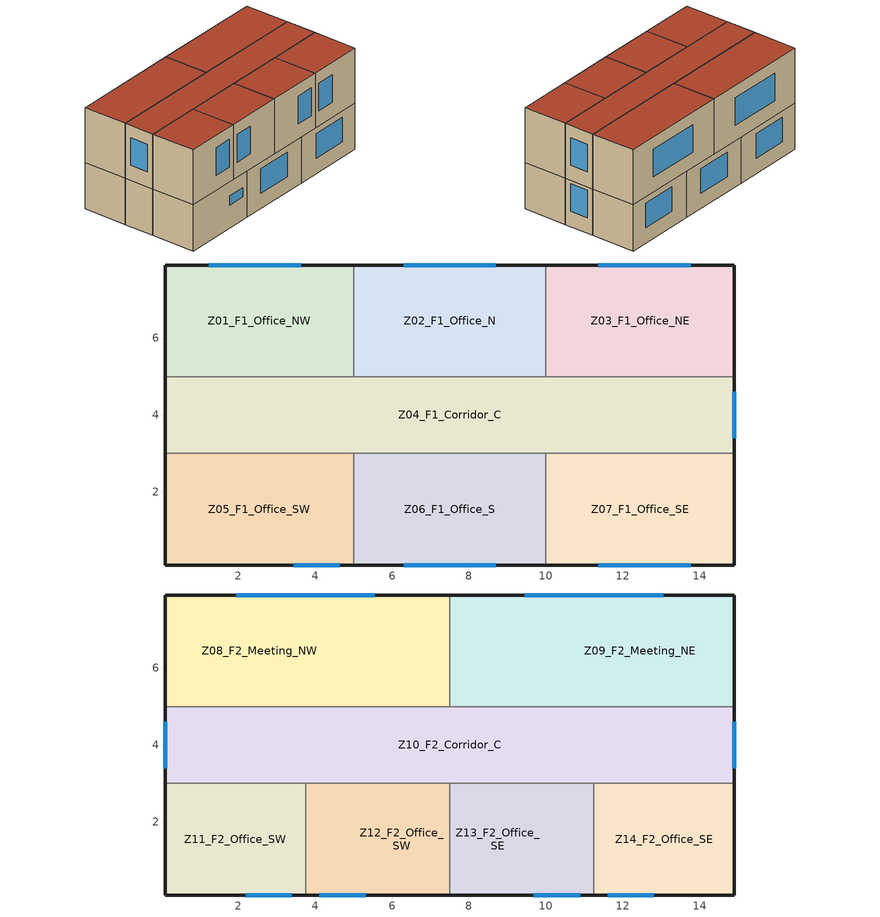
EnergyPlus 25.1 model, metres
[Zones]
Z04_F1_Corridor_C
 floor ground (Default_GroundFloor): 0.1,5 14.9,5 14.9,3 0.1,3 z0
 wall outside (Default_Ext_Wall): 14.9,3 14.9,5 / 0.1,5 0.1,3 z0:3
 wall to Z05_F1_Office_SW (Default_Int_Wall): 0.1,3 5,3 z0:3
 wall to Z06_F1_Office_S (Default_Int_Wall): 5,3 10,3 z0:3
 wall to Z07_F1_Office_SE (Default_Int_Wall): 10,3 14.9,3 z0:3
 wall to Z03_F1_Office_NE (Default_Int_Wall): 14.9,5 10,5 z0:3
 wall to Z02_F1_Office_N (Default_Int_Wall): 10,5 5,5 z0:3
 wall to Z01_F1_Office_NW (Default_Int_Wall): 5,5 0.1,5 z0:3
 window (Default_Window): 14.9,3.4 14.9,4.6 z1:2.8
Z05_F1_Office_SW
 floor ground (Default_GroundFloor): 0.1,3 5,3 5,0.1 0.1,0.1 z0
 wall outside (Default_Ext_Wall): 0.1,3 0.1,0.1 5,0.1 z0:3
 wall to Z06_F1_Office_S (Default_Int_Wall): 5,0.1 5,3 z0:3
 window (Default_Window): 3.44,0.1 4.64,0.1 z1.5:2.1
Z06_F1_Office_S
 floor ground (Default_GroundFloor): 5,3 10,3 10,0.1 5,0.1 z0
 wall outside (Default_Ext_Wall): 5,0.1 10,0.1 z0:3
 wall to Z07_F1_Office_SE (Default_Int_Wall): 10,0.1 10,3 z0:3
 window (Default_Window): 6.3,0.1 8.7,0.1 z1:2.6
Z07_F1_Office_SE
 floor ground (Default_GroundFloor): 10,3 14.9,3 14.9,0.1 10,0.1 z0
 wall outside (Default_Ext_Wall): 10,0.1 14.9,0.1 14.9,3 z0:3
 window (Default_Window): 11.36,0.1 13.76,0.1 z1:2.6
Z01_F1_Office_NW
 floor ground (Default_GroundFloor): 0.1,7.9 5,7.9 5,5 0.1,5 z0
 wall outside (Default_Ext_Wall): 5,7.9 0.1,7.9 0.1,5 z0:3
 wall to Z02_F1_Office_N (Default_Int_Wall): 5,5 5,7.9 z0:3
 window (Default_Window): 3.64,7.9 1.24,7.9 z1:2.6
Z02_F1_Office_N
 floor ground (Default_GroundFloor): 5,7.9 10,7.9 10,5 5,5 z0
 wall outside (Default_Ext_Wall): 10,7.9 5,7.9 z0:3
 wall to Z03_F1_Office_NE (Default_Int_Wall): 10,5 10,7.9 z0:3
 window (Default_Window): 8.7,7.9 6.3,7.9 z1:2.6
Z03_F1_Office_NE
 floor ground (Default_GroundFloor): 10,7.9 14.9,7.9 14.9,5 10,5 z0
 wall outside (Default_Ext_Wall): 14.9,5 14.9,7.9 10,7.9 z0:3
 window (Default_Window): 13.76,7.9 11.36,7.9 z1:2.6
Z10_F2_Corridor_C
 floor to Z04_F1_Corridor_C (Cons_InterFloor): 0.1,3 0.1,5 14.9,5 14.9,3 z3
 wall outside (Default_Ext_Wall): 14.9,3 14.9,5 / 0.1,5 0.1,3 z3:6.6
 wall to Z11_F2_Office_SW (Default_Int_Wall): 0.1,3 3.75,3 z3:6.6
 wall to Z12_F2_Office_SW (Default_Int_Wall): 3.75,3 7.5,3 z3:6.6
 wall to Z13_F2_Office_SE (Default_Int_Wall): 7.5,3 11.25,3 z3:6.6
 wall to Z14_F2_Office_SE (Default_Int_Wall): 11.25,3 14.9,3 z3:6.6
 wall to Z09_F2_Meeting_NE (Default_Int_Wall): 14.9,5 7.5,5 z3:6.6
 wall to Z08_F2_Meeting_NW (Default_Int_Wall): 7.5,5 0.1,5 z3:6.6
 window (Default_Window): 14.9,3.4 14.9,4.6 / 0.1,4.6 0.1,3.4 z4:5.8
 roof outside (Default_Roof): 0.1,3 14.9,3 14.9,5 0.1,5 z6.6
Z08_F2_Meeting_NW
 floor to Z01_F1_Office_NW (Cons_InterFloor): 0.1,5 0.1,7.9 5,7.9 5,5 z3
 floor to Z02_F1_Office_N (Cons_InterFloor): 5,5 5,7.9 7.5,7.9 7.5,5 z3
 wall outside (Default_Ext_Wall): 7.5,7.9 0.1,7.9 0.1,5 z3:6.6
 wall to Z09_F2_Meeting_NE (Default_Int_Wall): 7.5,5 7.5,7.9 z3:6.6
 window (Default_Window): 5.55,7.9 1.95,7.9 z4:5.8
 roof outside (Default_Roof): 0.1,5 7.5,5 7.5,7.9 0.1,7.9 z6.6
Z09_F2_Meeting_NE
 floor to Z02_F1_Office_N (Cons_InterFloor): 7.5,5 7.5,7.9 10,7.9 10,5 z3
 floor to Z03_F1_Office_NE (Cons_InterFloor): 10,5 10,7.9 14.9,7.9 14.9,5 z3
 wall outside (Default_Ext_Wall): 14.9,5 14.9,7.9 7.5,7.9 z3:6.6
 window (Default_Window): 13.05,7.9 9.45,7.9 z4:5.8
 roof outside (Default_Roof): 7.5,5 14.9,5 14.9,7.9 7.5,7.9 z6.6
Z11_F2_Office_SW
 floor to Z05_F1_Office_SW (Cons_InterFloor): 0.1,0.1 0.1,3 3.75,3 3.75,0.1 z3
 wall outside (Default_Ext_Wall): 0.1,3 0.1,0.1 3.75,0.1 z3:6.6
 wall to Z12_F2_Office_SW (Default_Int_Wall): 3.75,0.1 3.75,3 z3:6.6
 window (Default_Window): 2.19,0.1 3.39,0.1 z4:5.8
 roof outside (Default_Roof): 0.1,0.1 3.75,0.1 3.75,3 0.1,3 z6.6
Z12_F2_Office_SW
 floor to Z05_F1_Office_SW (Cons_InterFloor): 3.75,0.1 3.75,3 5,3 5,0.1 z3
 floor to Z06_F1_Office_S (Cons_InterFloor): 5,0.1 5,3 7.5,3 7.5,0.1 z3
 wall outside (Default_Ext_Wall): 3.75,0.1 7.5,0.1 z3:6.6
 wall to Z13_F2_Office_SE (Default_Int_Wall): 7.5,0.1 7.5,3 z3:6.6
 window (Default_Window): 4.11,0.1 5.31,0.1 z4:5.8
 roof outside (Default_Roof): 3.75,0.1 7.5,0.1 7.5,3 3.75,3 z6.6
Z13_F2_Office_SE
 floor to Z06_F1_Office_S (Cons_InterFloor): 7.5,0.1 7.5,3 10,3 10,0.1 z3
 floor to Z07_F1_Office_SE (Cons_InterFloor): 10,0.1 10,3 11.25,3 11.25,0.1 z3
 wall outside (Default_Ext_Wall): 7.5,0.1 11.25,0.1 z3:6.6
 wall to Z14_F2_Office_SE (Default_Int_Wall): 11.25,0.1 11.25,3 z3:6.6
 window (Default_Window): 9.69,0.1 10.89,0.1 z4:5.8
 roof outside (Default_Roof): 7.5,0.1 11.25,0.1 11.25,3 7.5,3 z6.6
Z14_F2_Office_SE
 floor to Z07_F1_Office_SE (Cons_InterFloor): 11.25,0.1 11.25,3 14.9,3 14.9,0.1 z3
 wall outside (Default_Ext_Wall): 11.25,0.1 14.9,0.1 14.9,3 z3:6.6
 window (Default_Window): 11.61,0.1 12.81,0.1 z4:5.8
 roof outside (Default_Roof): 11.25,0.1 14.9,0.1 14.9,3 11.25,3 z6.6
[BUILDING]
sm21_anchor: North Axis=0; Terrain=Suburbs; Loads Convergence Tolerance Value=0.04; Temperature Convergence Tolerance Value=0.4; Solar Distribution=FullExterior; Maximum Number of Warmup Days=25; Minimum Number of Warmup Days=1
[SITE:LOCATION]
Shenzhen_CN: Latitude=22.543; Longitude=114.058; Time Zone=8; Elevation=10
[MATERIAL] Thermal Absorptance=0.9; Solar Absorptance=0.7; Visible Absorptance=0.7
Name | Roughness | Thickness | Conductivity | Density | Specific Heat
Mat_Stucco | MediumRough | 0.025 | 0.72 | 1856 | 840
Mat_Gypsum | Smooth | 0.0127 | 0.16 | 900 | 900
Mat_Floor_Concrete | MediumRough | 0.15 | 1.95 | 2240 | 900
Mat_Roof_Membrane | VeryRough | 0.0095 | 0.16 | 1120 | 1460
[MATERIAL:NOMASS]
Mat_Insulation: Roughness=Smooth; Thermal Resistance=2.5; Thermal Absorptance=0.9; Solar Absorptance=0.7; Visible Absorptance=0.7
[WINDOWMATERIAL:SIMPLEGLAZINGSYSTEM]
Simple_Window_Glazing: UFactor=2.5; Solar Heat Gain Coefficient=0.5
[CONSTRUCTION]
Default_Ext_Wall: Mat_Stucco, Mat_Insulation, Mat_Gypsum
Default_Int_Wall: Mat_Gypsum, Mat_Insulation, Mat_Gypsum
Default_GroundFloor: Mat_Floor_Concrete, Mat_Insulation, Mat_Gypsum
Default_Roof: Mat_Roof_Membrane, Mat_Insulation, Mat_Gypsum
Cons_InterFloor: Mat_Floor_Concrete
Default_Window: Simple_Window_Glazing
[ZONE] Type=1; Multiplier=1; Ceiling Height=autocalculate; Volume=autocalculate; Floor Area=autocalculate; Part of Total Floor Area=Yes
Z04_F1_Corridor_C; Z05_F1_Office_SW; Z06_F1_Office_S; Z07_F1_Office_SE; Z01_F1_Office_NW; Z02_F1_Office_N; Z03_F1_Office_NE; Z10_F2_Corridor_C; Z08_F2_Meeting_NW; Z09_F2_Meeting_NE; Z11_F2_Office_SW; Z12_F2_Office_SW; Z13_F2_Office_SE; Z14_F2_Office_SE
[PEOPLE] Number of People Schedule=People_Occupancy; Number of People Calculation Method=People; People per Floor Area=0; Floor Area per Person=0; Fraction Radiant=0.3; Sensible Heat Fraction=Autocalculate; Activity Level Schedule=People_Activity; Carbon Dioxide Generation Rate=3.82e-08; Enable ASHRAE 55 Comfort Warnings=No; Mean Radiant Temperature Calculation Type=EnclosureAveraged; Clothing Insulation Calculation Method=ClothingInsulationSchedule; Cold Stress Temperature Threshold=15.56; Heat Stress Temperature Threshold=30
Name | Zone or ZoneList or Space or SpaceList | Number of People
Z01_F1_Office_SW_People | Z01_F1_Office_NW | 1.421
Z02_F1_Office_N_People | Z02_F1_Office_N | 1.45
Z03_F1_Office_NE_People | Z03_F1_Office_NE | 1.421
Z04_F1_Corridor_C_People | Z04_F1_Corridor_C | 2.96
Z05_F1_Office_SW_People | Z05_F1_Office_SW | 1.421
Z06_F1_Office_S_People | Z06_F1_Office_S | 1.45
Z07_F1_Office_SE_People | Z07_F1_Office_SE | 1.421
Z08_F2_Meeting_NW_People | Z08_F2_Meeting_NW | 2.146
Z09_F2_Meeting_NE_People | Z09_F2_Meeting_NE | 2.146
Z10_F2_Corridor_C_People | Z10_F2_Corridor_C | 2.96
Z11_F2_Office_SW_People | Z11_F2_Office_SW | 1.0585
Z12_F2_Office_SW_2_People | Z12_F2_Office_SW | 1.0875
Z13_F2_Office_SE_People | Z13_F2_Office_SE | 1.0875
Z14_F2_Office_SE_2_People | Z14_F2_Office_SE | 1.0585
[LIGHTS] Schedule=Lights_Schedule; Design Level Calculation Method=Watts/Area; Lighting Level=0; Watts per Floor Area=10; Watts per Person=0; Return Air Fraction=0; Fraction Radiant=0.7; Fraction Visible=0.18; Fraction Replaceable=1; EndUse Subcategory=General; Return Air Fraction Calculated from Plenum Temperature=No; Return Air Fraction Function of Plenum Temperature Coefficient 1=0; Return Air Fraction Function of Plenum Temperature Coefficient 2=0
Name | Zone or ZoneList or Space or SpaceList
Z01_F1_Office_NW_Lights | Z01_F1_Office_NW
Z02_F1_Office_N_Lights | Z02_F1_Office_N
Z03_F1_Office_NE_Lights | Z03_F1_Office_NE
Z04_F1_Corridor_C_Lights | Z04_F1_Corridor_C
Z05_F1_Office_SW_Lights | Z05_F1_Office_SW
Z06_F1_Office_S_Lights | Z06_F1_Office_S
Z07_F1_Office_SE_Lights | Z07_F1_Office_SE
Z08_F2_Meeting_NW_Lights | Z08_F2_Meeting_NW
Z09_F2_Meeting_NE_Lights | Z09_F2_Meeting_NE
Z10_F2_Corridor_C_Lights | Z10_F2_Corridor_C
Z11_F2_Office_SW_Lights | Z11_F2_Office_SW
Z12_F2_Office_SW_2_Lights | Z12_F2_Office_SW
Z13_F2_Office_SE_Lights | Z13_F2_Office_SE
Z14_F2_Office_SE_2_Lights | Z14_F2_Office_SE
[HVACTEMPLATE:THERMOSTAT] Heating Setpoint Schedule=Heating_Setpoint; Cooling Setpoint Schedule=Cooling_Setpoint
Z01_F1_Office_NW Thermostat; Z02_F1_Office_N Thermostat; Z03_F1_Office_NE Thermostat; Z04_F1_Corridor_C Thermostat; Z05_F1_Office_SW Thermostat; Z06_F1_Office_S Thermostat; Z07_F1_Office_SE Thermostat; Z08_F2_Meeting_NW Thermostat; Z09_F2_Meeting_NE Thermostat; Z10_F2_Corridor_C Thermostat; Z11_F2_Office_SW Thermostat; Z12_F2_Office_SW Thermostat; Z13_F2_Office_SE Thermostat; Z14_F2_Office_SE Thermostat
[HVACTEMPLATE:ZONE:IDEALLOADSAIRSYSTEM] System Availability Schedule=HVAC_Availability; Maximum Heating Supply Air Temperature=50; Minimum Cooling Supply Air Temperature=13; Maximum Heating Supply Air Humidity Ratio=0.0156; Minimum Cooling Supply Air Humidity Ratio=0.0077; Heating Limit=NoLimit; Cooling Limit=NoLimit; Dehumidification Control Type=ConstantSensibleHeatRatio; Cooling Sensible Heat Ratio=0.7; Dehumidification Setpoint=60; Humidification Control Type=None; Humidification Setpoint=30; Outdoor Air Method=None; Outdoor Air Flow Rate per Person=0.00944; Outdoor Air Flow Rate per Zone Floor Area=0; Outdoor Air Flow Rate per Zone=0; Demand Controlled Ventilation Type=None; Outdoor Air Economizer Type=NoEconomizer; Heat Recovery Type=None; Sensible Heat Recovery Effectiveness=0.7; Latent Heat Recovery Effectiveness=0.65
Name | Template Thermostat
Z01_F1_Office_NW | Z01_F1_Office_NW Thermostat
Z02_F1_Office_N | Z02_F1_Office_N Thermostat
Z03_F1_Office_NE | Z03_F1_Office_NE Thermostat
Z04_F1_Corridor_C | Z04_F1_Corridor_C Thermostat
Z05_F1_Office_SW | Z05_F1_Office_SW Thermostat
Z06_F1_Office_S | Z06_F1_Office_S Thermostat
Z07_F1_Office_SE | Z07_F1_Office_SE Thermostat
Z08_F2_Meeting_NW | Z08_F2_Meeting_NW Thermostat
Z09_F2_Meeting_NE | Z09_F2_Meeting_NE Thermostat
Z10_F2_Corridor_C | Z10_F2_Corridor_C Thermostat
Z11_F2_Office_SW | Z11_F2_Office_SW Thermostat
Z12_F2_Office_SW | Z12_F2_Office_SW Thermostat
Z13_F2_Office_SE | Z13_F2_Office_SE Thermostat
Z14_F2_Office_SE | Z14_F2_Office_SE Thermostat
[SCHEDULE:COMPACT]
Heating_Setpoint: Through: 12/31, For: AllDays, Until: 24:00, 20
Cooling_Setpoint: Through: 12/31, For: AllDays, Until: 24:00, 24
People_Activity: Through: 12/31, For: AllDays, Until: 24:00, 120
HVAC_Availability: Through: 12/31, For: AllDays, Until: 24:00, 1
People_Occupancy; Lights_Schedule: Through: 12/31, For: Weekdays, Until: 09:00, 0, Until: 18:00, 1, Until: 24:00, 0, For: Weekends, Until: 24:00, 0, For: Holidays, Until: 24:00, 0, For: AllOtherDays, Until: 24:00, 0
